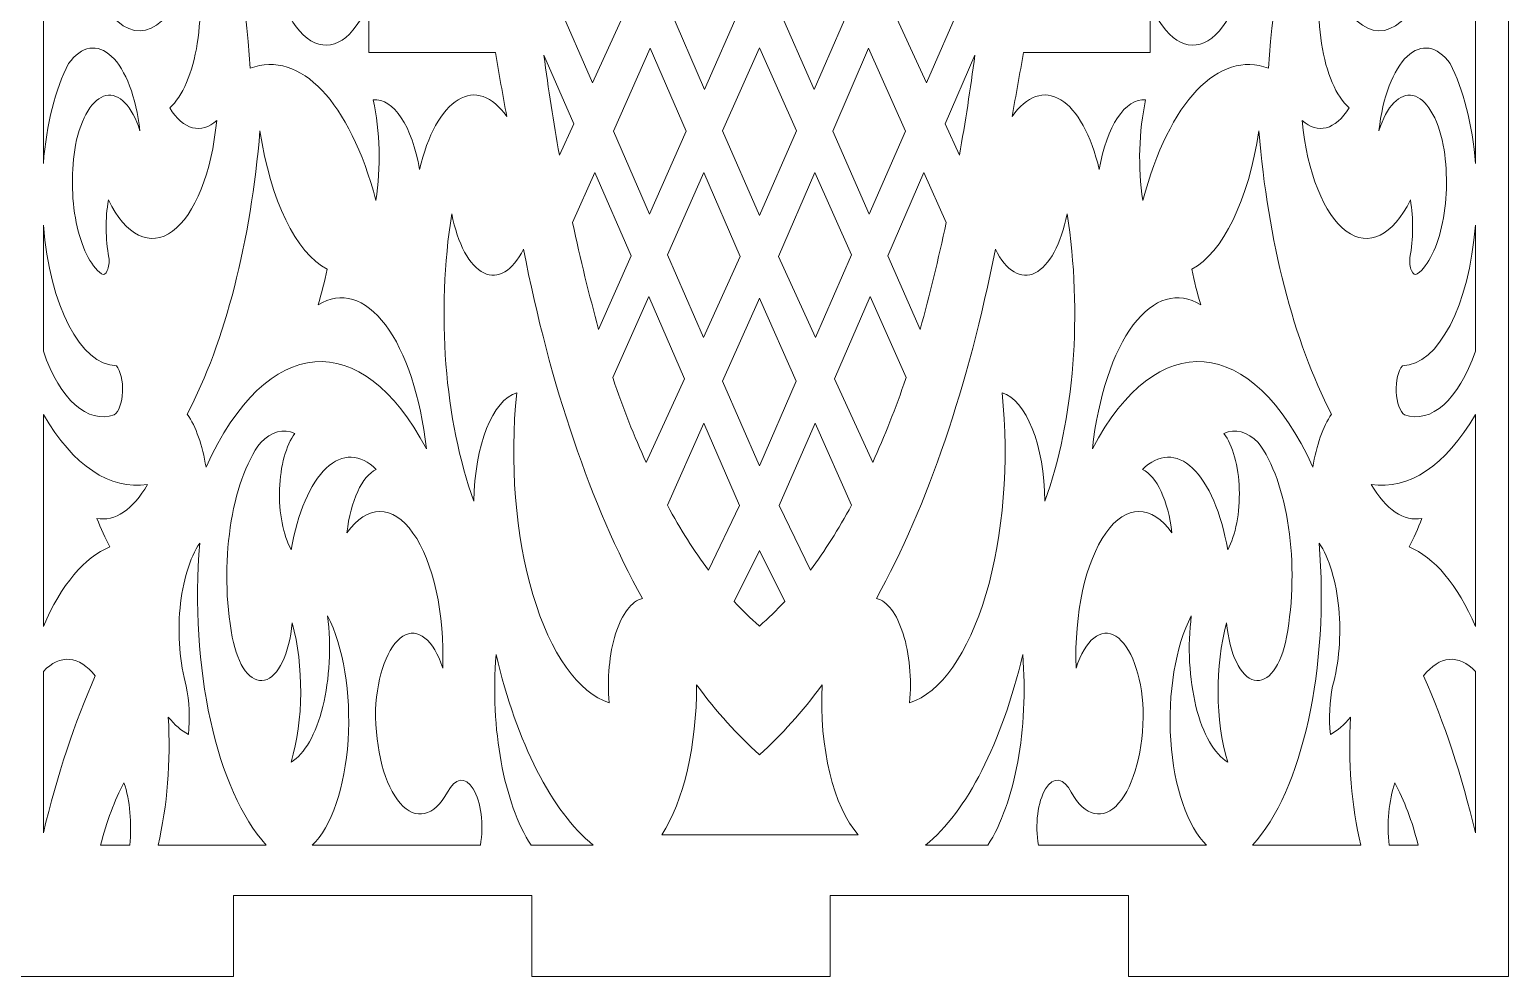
# Model space of a CAD drawing. Header units: millimetres. Extents: x -98 to 307, y -584 to 79.
# Drawn here: x 104.2 to 198.6, y -584 to -523.6 of the extents above; entities that cross this region are included whole.
import ezdxf

# ---------------------------------------------------------------- set-up
doc = ezdxf.new("R2010")
doc.units = ezdxf.units.MM
doc.header["$MEASUREMENT"] = 0
doc.layers.add('layer 1', color=7, linetype='Continuous')

msp = doc.modelspace()

# ---------------------------------------------------------------- linework, layer by layer
at = {"layer": 'layer 1', "lineweight": 9}
for points in [[(198.6268, -264.1464), (198.6268, -264.1464), (198.6268, -583.9891), (198.6268, -583.9891)], [(136.2768, -578.8315), (136.2768, -578.8315), (117.2268, -578.8315), (117.2268, -578.8315)], [(117.2268, -578.8315), (117.2268, -578.8315), (117.2268, -583.9891), (117.2268, -583.9891)], [(136.2768, -583.9891), (136.2768, -583.9891), (136.2768, -578.8315), (136.2768, -578.8315)], [(155.3268, -578.8315), (155.3268, -578.8315), (155.3268, -583.9891), (155.3268, -583.9891)], [(174.3768, -578.8315), (174.3768, -578.8315), (155.3268, -578.8315), (155.3268, -578.8315)], [(174.3768, -583.9891), (174.3768, -583.9891), (174.3768, -578.8315), (174.3768, -578.8315)], [(117.2268, -583.9891), (117.2268, -583.9891), (98.1768, -583.9891), (98.1768, -583.9891)], [(155.3268, -583.9891), (155.3268, -583.9891), (136.2768, -583.9891), (136.2768, -583.9891)], [(198.6268, -583.9891), (198.6268, -583.9891), (174.3768, -583.9891), (174.3768, -583.9891)]]:
    msp.add_open_spline(points, degree=3, dxfattribs=at)
for points, knots in [([(105.0923, -532.1225), (105.0923, -532.1225), (105.0923, -508.8419), (105.0923, -508.8419), (105.0923, -508.8419), (106.001, -511.2408), (107.4861, -512.0145), (108.7602, -510.7526), (108.7602, -510.7526), (109.9796, -509.0828), (110.5517, -505.7422), (110.1521, -502.625), (110.1521, -502.625), (112.1309, -505.0193), (113.2499, -509.9713), (112.9583, -515.0436), (112.9583, -515.0436), (112.9301, -516.0947), (112.7058, -517.0674), (112.3422, -517.7146), (112.3422, -517.7146), (111.9787, -518.3617), (111.511, -518.6208), (111.0581, -518.4259), (111.0581, -518.4259), (110.5465, -518.2392), (110.1084, -517.4872), (109.8874, -516.4167), (109.8874, -516.4167), (109.6663, -515.3463), (109.691, -514.0956), (109.9533, -513.0749), (109.9533, -513.0749), (108.9678, -513.6518), (108.27, -515.6537), (108.2443, -517.9772), (108.2443, -517.9772), (108.2186, -520.3007), (108.8714, -522.3805), (109.8428, -523.0703), (109.8428, -523.0703), (111.7107, -524.7101), (113.8178, -522.8282), (114.7038, -518.7288), (114.7038, -518.7288), (115.1394, -520.4762), (115.219, -522.5712), (114.9217, -524.4638), (114.9217, -524.4638), (114.6243, -526.3566), (113.9797, -527.8576), (113.1571, -528.573), (113.1571, -528.573), (114.0356, -529.9798), (115.1647, -530.2833), (116.1621, -529.3807), (116.1621, -529.3807), (115.8378, -532.714), (114.7639, -535.4042), (113.3409, -536.4481), (113.3409, -536.4481), (111.9179, -537.492), (110.3593, -536.7331), (109.2463, -534.4541), (109.2463, -534.4541), (109.0425, -535.6352), (109.0544, -536.9535), (109.2794, -538.1142), (109.2794, -538.1142), (109.314, -538.4177), (109.2748, -538.7402), (109.1766, -538.9593), (109.1766, -538.9593), (109.0784, -539.1785), (108.9363, -539.2605), (108.8043, -539.1743), (108.8043, -539.1743), (108.0904, -538.6359), (107.5066, -537.4438), (107.1924, -535.8835), (107.1924, -535.8835), (106.8781, -534.3232), (106.8617, -532.5346), (107.1472, -530.9456), (107.1472, -530.9456), (107.5021, -529.1799), (108.2412, -527.9784), (109.0877, -527.7912), (109.0877, -527.7912), (109.9342, -527.6041), (110.7604, -528.4594), (111.2569, -530.0369), (111.2569, -530.0369), (111.0158, -527.8929), (110.3467, -526.1336), (109.4511, -525.2892), (109.4511, -525.2892), (108.5554, -524.4449), (107.538, -524.6141), (106.7053, -525.7459), (106.7053, -525.7459), (105.8613, -527.3817), (105.2913, -529.635), (105.0923, -532.1224)], [0, 0, 0, 0, 0.037037, 0.037037, 0.037037, 0.037037, 0.0740741, 0.0740741, 0.0740741, 0.0740741, 0.1111111, 0.1111111, 0.1111111, 0.1111111, 0.1481481, 0.1481481, 0.1481481, 0.1481481, 0.1851852, 0.1851852, 0.1851852, 0.1851852, 0.2222222, 0.2222222, 0.2222222, 0.2222222, 0.2592593, 0.2592593, 0.2592593, 0.2592593, 0.2962963, 0.2962963, 0.2962963, 0.2962963, 0.3333333, 0.3333333, 0.3333333, 0.3333333, 0.3703704, 0.3703704, 0.3703704, 0.3703704, 0.4074074, 0.4074074, 0.4074074, 0.4074074, 0.4444444, 0.4444444, 0.4444444, 0.4444444, 0.4814815, 0.4814815, 0.4814815, 0.4814815, 0.5185185, 0.5185185, 0.5185185, 0.5185185, 0.5555556, 0.5555556, 0.5555556, 0.5555556, 0.5925926, 0.5925926, 0.5925926, 0.5925926, 0.6296296, 0.6296296, 0.6296296, 0.6296296, 0.6666667, 0.6666667, 0.6666667, 0.6666667, 0.7037037, 0.7037037, 0.7037037, 0.7037037, 0.7407407, 0.7407407, 0.7407407, 0.7407407, 0.7777778, 0.7777778, 0.7777778, 0.7777778, 0.8148148, 0.8148148, 0.8148148, 0.8148148, 0.8518519, 0.8518519, 0.8518519, 0.8518519, 0.8888889, 0.8888889, 0.8888889, 0.8888889, 0.9259259, 0.9259259, 0.9259259, 0.9259259, 1, 1, 1, 1]), ([(196.523, -532.1225), (196.523, -532.1225), (196.523, -508.8419), (196.523, -508.8419), (196.523, -508.8419), (195.6143, -511.2408), (194.1292, -512.0145), (192.8551, -510.7526), (192.8551, -510.7526), (191.6357, -509.0828), (191.0636, -505.7422), (191.4632, -502.625), (191.4632, -502.625), (189.4844, -505.0193), (188.3654, -509.9713), (188.657, -515.0436), (188.657, -515.0436), (188.6852, -516.0947), (188.9095, -517.0674), (189.273, -517.7146), (189.273, -517.7146), (189.6366, -518.3617), (190.1043, -518.6208), (190.5572, -518.4259), (190.5572, -518.4259), (191.0688, -518.2392), (191.5069, -517.4872), (191.7279, -516.4167), (191.7279, -516.4167), (191.9489, -515.3463), (191.9242, -514.0956), (191.662, -513.0749), (191.662, -513.0749), (192.6475, -513.6518), (193.3453, -515.6537), (193.371, -517.9772), (193.371, -517.9772), (193.3967, -520.3007), (192.7439, -522.3805), (191.7725, -523.0703), (191.7725, -523.0703), (189.9046, -524.7101), (187.7975, -522.8282), (186.9115, -518.7288), (186.9115, -518.7288), (186.4759, -520.4762), (186.3962, -522.5712), (186.6936, -524.4638), (186.6936, -524.4638), (186.991, -526.3566), (187.6356, -527.8576), (188.4582, -528.573), (188.4582, -528.573), (187.5797, -529.9798), (186.4506, -530.2833), (185.4532, -529.3807), (185.4532, -529.3807), (185.7775, -532.714), (186.8514, -535.4042), (188.2744, -536.4481), (188.2744, -536.4481), (189.6974, -537.492), (191.256, -536.7331), (192.369, -534.4541), (192.369, -534.4541), (192.5728, -535.6352), (192.5609, -536.9535), (192.3359, -538.1142), (192.3359, -538.1142), (192.3013, -538.4177), (192.3405, -538.7402), (192.4387, -538.9593), (192.4387, -538.9593), (192.5369, -539.1785), (192.679, -539.2605), (192.811, -539.1743), (192.811, -539.1743), (193.5248, -538.6359), (194.1087, -537.4438), (194.4229, -535.8835), (194.4229, -535.8835), (194.7372, -534.3232), (194.7535, -532.5346), (194.4681, -530.9456), (194.4681, -530.9456), (194.1132, -529.1799), (193.3741, -527.9784), (192.5276, -527.7912), (192.5276, -527.7912), (191.6811, -527.6041), (190.8549, -528.4594), (190.3584, -530.0369), (190.3584, -530.0369), (190.5994, -527.8929), (191.2686, -526.1336), (192.1642, -525.2892), (192.1642, -525.2892), (193.0599, -524.4449), (194.0773, -524.6141), (194.91, -525.7459), (194.91, -525.7459), (195.754, -527.3817), (196.324, -529.635), (196.523, -532.1224)], [0, 0, 0, 0, 0.037037, 0.037037, 0.037037, 0.037037, 0.0740741, 0.0740741, 0.0740741, 0.0740741, 0.1111111, 0.1111111, 0.1111111, 0.1111111, 0.1481481, 0.1481481, 0.1481481, 0.1481481, 0.1851852, 0.1851852, 0.1851852, 0.1851852, 0.2222222, 0.2222222, 0.2222222, 0.2222222, 0.2592593, 0.2592593, 0.2592593, 0.2592593, 0.2962963, 0.2962963, 0.2962963, 0.2962963, 0.3333333, 0.3333333, 0.3333333, 0.3333333, 0.3703704, 0.3703704, 0.3703704, 0.3703704, 0.4074074, 0.4074074, 0.4074074, 0.4074074, 0.4444444, 0.4444444, 0.4444444, 0.4444444, 0.4814815, 0.4814815, 0.4814815, 0.4814815, 0.5185185, 0.5185185, 0.5185185, 0.5185185, 0.5555556, 0.5555556, 0.5555556, 0.5555556, 0.5925926, 0.5925926, 0.5925926, 0.5925926, 0.6296296, 0.6296296, 0.6296296, 0.6296296, 0.6666667, 0.6666667, 0.6666667, 0.6666667, 0.7037037, 0.7037037, 0.7037037, 0.7037037, 0.7407407, 0.7407407, 0.7407407, 0.7407407, 0.7777778, 0.7777778, 0.7777778, 0.7777778, 0.8148148, 0.8148148, 0.8148148, 0.8148148, 0.8518519, 0.8518519, 0.8518519, 0.8518519, 0.8888889, 0.8888889, 0.8888889, 0.8888889, 0.9259259, 0.9259259, 0.9259259, 0.9259259, 1, 1, 1, 1]), ([(134.678, -529.1283), (133.7525, -527.804), (132.628, -527.4162), (131.5726, -528.0573), (131.5726, -528.0573), (130.5172, -528.6984), (129.6254, -530.311), (129.11, -532.5106), (129.11, -532.5106), (128.6407, -529.735), (127.4505, -527.9491), (126.1492, -528.0681), (126.1492, -528.0681), (126.5886, -530.0606), (126.6524, -532.3767), (126.326, -534.4794), (126.326, -534.4794), (124.6577, -528.1883), (121.4818, -524.8499), (118.3053, -526.0488), (118.3053, -526.0488), (117.995, -521.469), (117.2564, -517.0956), (116.14, -513.2262), (116.14, -513.2262), (117.2013, -512.7396), (118.2877, -512.6036), (119.3659, -512.8224), (119.3659, -512.8224), (119.3577, -514.5759), (119.3946, -516.329), (119.4764, -518.0726), (119.4764, -518.0726), (119.8131, -521.1133), (120.8462, -523.4962), (122.1739, -524.294), (122.1739, -524.294), (123.5015, -525.0919), (124.9141, -524.1788), (125.8619, -521.91), (125.8619, -521.91), (125.8619, -521.91), (125.8619, -525.0393), (125.8619, -525.0393), (125.8619, -525.0393), (125.8619, -525.0393), (133.9489, -525.0393), (133.9489, -525.0393), (133.9489, -525.0393), (134.1864, -526.4073), (134.4295, -527.7704), (134.678, -529.1282)], [0, 0, 0, 0, 0.0714286, 0.0714286, 0.0714286, 0.0714286, 0.1428571, 0.1428571, 0.1428571, 0.1428571, 0.2142857, 0.2142857, 0.2142857, 0.2142857, 0.2857143, 0.2857143, 0.2857143, 0.2857143, 0.3571429, 0.3571429, 0.3571429, 0.3571429, 0.4285714, 0.4285714, 0.4285714, 0.4285714, 0.5, 0.5, 0.5, 0.5, 0.5714286, 0.5714286, 0.5714286, 0.5714286, 0.6428571, 0.6428571, 0.6428571, 0.6428571, 0.7142857, 0.7142857, 0.7142857, 0.7142857, 0.7857143, 0.7857143, 0.7857143, 0.7857143, 0.8571429, 0.8571429, 0.8571429, 0.8571429, 1, 1, 1, 1]), ([(166.9373, -529.1283), (167.8628, -527.804), (168.9873, -527.4162), (170.0427, -528.0573), (170.0427, -528.0573), (171.0981, -528.6984), (171.9898, -530.311), (172.5053, -532.5106), (172.5053, -532.5106), (172.9746, -529.735), (174.1648, -527.9491), (175.4661, -528.0681), (175.4661, -528.0681), (175.0267, -530.0606), (174.9629, -532.3767), (175.2893, -534.4794), (175.2893, -534.4794), (176.9575, -528.1883), (180.1335, -524.8499), (183.3099, -526.0488), (183.3099, -526.0488), (183.6203, -521.469), (184.3589, -517.0956), (185.4753, -513.2262), (185.4753, -513.2262), (184.414, -512.7396), (183.3276, -512.6036), (182.2494, -512.8224), (182.2494, -512.8224), (182.2576, -514.5759), (182.2207, -516.329), (182.1389, -518.0726), (182.1389, -518.0726), (181.8022, -521.1133), (180.7691, -523.4962), (179.4414, -524.294), (179.4414, -524.294), (178.1138, -525.0919), (176.7012, -524.1788), (175.7533, -521.91), (175.7533, -521.91), (175.7533, -521.91), (175.7534, -525.0393), (175.7534, -525.0393), (175.7534, -525.0393), (175.7534, -525.0393), (167.6664, -525.0393), (167.6664, -525.0393), (167.6664, -525.0393), (167.4289, -526.4073), (167.1858, -527.7704), (166.9373, -529.1282)], [0, 0, 0, 0, 0.0714286, 0.0714286, 0.0714286, 0.0714286, 0.1428571, 0.1428571, 0.1428571, 0.1428571, 0.2142857, 0.2142857, 0.2142857, 0.2142857, 0.2857143, 0.2857143, 0.2857143, 0.2857143, 0.3571429, 0.3571429, 0.3571429, 0.3571429, 0.4285714, 0.4285714, 0.4285714, 0.4285714, 0.5, 0.5, 0.5, 0.5, 0.5714286, 0.5714286, 0.5714286, 0.5714286, 0.6428571, 0.6428571, 0.6428571, 0.6428571, 0.7142857, 0.7142857, 0.7142857, 0.7142857, 0.7857143, 0.7857143, 0.7857143, 0.7857143, 0.8571429, 0.8571429, 0.8571429, 0.8571429, 1, 1, 1, 1]), ([(140.1453, -526.9784), (140.1453, -526.9784), (137.954, -521.9552), (137.954, -521.9552), (137.954, -521.9552), (137.954, -521.9552), (140.3164, -516.6282), (140.3164, -516.6282), (140.3164, -516.6282), (140.3164, -516.6282), (142.535, -521.7581), (142.535, -521.7581), (142.535, -521.7581), (142.535, -521.7581), (140.1453, -526.9784), (140.1453, -526.9784)], [0, 0, 0, 0, 0.2, 0.2, 0.2, 0.2, 0.4, 0.4, 0.4, 0.4, 0.6, 0.6, 0.6, 0.6, 1, 1, 1, 1]), ([(147.3043, -527.4055), (147.3043, -527.4055), (149.6305, -522.1381), (149.6305, -522.1381), (149.6305, -522.1381), (149.6305, -522.1381), (147.3529, -516.8937), (147.3529, -516.8937), (147.3529, -516.8937), (147.3529, -516.8937), (145.0201, -522.1265), (145.0201, -522.1265), (145.0201, -522.1265), (145.0201, -522.1265), (147.3043, -527.4055), (147.3043, -527.4055)], [0, 0, 0, 0, 0.2, 0.2, 0.2, 0.2, 0.4, 0.4, 0.4, 0.4, 0.6, 0.6, 0.6, 0.6, 1, 1, 1, 1]), ([(154.311, -527.4055), (154.311, -527.4055), (151.9848, -522.1381), (151.9848, -522.1381), (151.9848, -522.1381), (151.9848, -522.1381), (154.2624, -516.8937), (154.2624, -516.8937), (154.2624, -516.8937), (154.2624, -516.8937), (156.5952, -522.1265), (156.5952, -522.1265), (156.5952, -522.1265), (156.5952, -522.1265), (154.311, -527.4055), (154.311, -527.4055)], [0, 0, 0, 0, 0.2, 0.2, 0.2, 0.2, 0.4, 0.4, 0.4, 0.4, 0.6, 0.6, 0.6, 0.6, 1, 1, 1, 1]), ([(161.4701, -526.9784), (161.4701, -526.9784), (163.6613, -521.9552), (163.6613, -521.9552), (163.6613, -521.9552), (163.6613, -521.9552), (161.2989, -516.6282), (161.2989, -516.6282), (161.2989, -516.6282), (161.2989, -516.6282), (159.0803, -521.7581), (159.0803, -521.7581), (159.0803, -521.7581), (159.0803, -521.7581), (161.4701, -526.9784), (161.4701, -526.9784)], [0, 0, 0, 0, 0.2, 0.2, 0.2, 0.2, 0.4, 0.4, 0.4, 0.4, 0.6, 0.6, 0.6, 0.6, 1, 1, 1, 1]), ([(143.7966, -535.3485), (143.7966, -535.3485), (146.1287, -530.0675), (146.1287, -530.0675), (146.1287, -530.0675), (146.1287, -530.0675), (143.8396, -524.7747), (143.8396, -524.7747), (143.8396, -524.7747), (143.8396, -524.7747), (141.4865, -530.0531), (141.4865, -530.0531), (141.4865, -530.0531), (141.4865, -530.0531), (143.7966, -535.3485), (143.7966, -535.3485)], [0, 0, 0, 0, 0.2, 0.2, 0.2, 0.2, 0.4, 0.4, 0.4, 0.4, 0.6, 0.6, 0.6, 0.6, 1, 1, 1, 1]), ([(150.8077, -535.4511), (150.8077, -535.4511), (153.167, -530.0495), (153.167, -530.0495), (153.167, -530.0495), (153.167, -530.0495), (150.8297, -524.7979), (150.8297, -524.7979), (150.8297, -524.7979), (150.8297, -524.7979), (150.8072, -524.7504), (150.8072, -524.7504), (150.8072, -524.7504), (150.8072, -524.7504), (150.7856, -524.7979), (150.7856, -524.7979), (150.7856, -524.7979), (150.7856, -524.7979), (148.4483, -530.0495), (148.4483, -530.0495), (148.4483, -530.0495), (148.4483, -530.0495), (150.8077, -535.4511), (150.8077, -535.4511)], [0, 0, 0, 0, 0.1428571, 0.1428571, 0.1428571, 0.1428571, 0.2857143, 0.2857143, 0.2857143, 0.2857143, 0.4285714, 0.4285714, 0.4285714, 0.4285714, 0.5714286, 0.5714286, 0.5714286, 0.5714286, 0.7142857, 0.7142857, 0.7142857, 0.7142857, 1, 1, 1, 1]), ([(157.8187, -535.3485), (157.8187, -535.3485), (155.4866, -530.0675), (155.4866, -530.0675), (155.4866, -530.0675), (155.4866, -530.0675), (157.7757, -524.7747), (157.7757, -524.7747), (157.7757, -524.7747), (157.7757, -524.7747), (160.1288, -530.0531), (160.1288, -530.0531), (160.1288, -530.0531), (160.1288, -530.0531), (157.8187, -535.3485), (157.8187, -535.3485)], [0, 0, 0, 0, 0.2, 0.2, 0.2, 0.2, 0.4, 0.4, 0.4, 0.4, 0.6, 0.6, 0.6, 0.6, 1, 1, 1, 1]), ([(138.0371, -531.5834), (138.0371, -531.5834), (138.9506, -529.5879), (138.9506, -529.5879), (138.9506, -529.5879), (138.9506, -529.5879), (137.049, -525.2123), (137.049, -525.2123), (137.049, -525.2123), (137.3341, -527.3704), (137.6639, -529.4965), (138.0371, -531.5833)], [0, 0, 0, 0, 0.25, 0.25, 0.25, 0.25, 0.5, 0.5, 0.5, 0.5, 1, 1, 1, 1]), ([(163.5782, -531.5834), (163.5782, -531.5834), (162.6647, -529.5879), (162.6647, -529.5879), (162.6647, -529.5879), (162.6647, -529.5879), (164.5663, -525.2123), (164.5663, -525.2123), (164.5663, -525.2123), (164.2811, -527.3704), (163.9514, -529.4965), (163.5782, -531.5833)], [0, 0, 0, 0, 0.25, 0.25, 0.25, 0.25, 0.5, 0.5, 0.5, 0.5, 1, 1, 1, 1]), ([(118.924, -530.037), (118.3385, -537.1057), (116.6988, -543.4924), (114.284, -548.1096), (114.284, -548.1096), (114.8299, -548.9163), (115.2481, -550.1019), (115.4771, -551.492), (115.4771, -551.492), (119.3569, -542.9844), (125.4136, -542.4846), (129.5519, -550.3309), (129.5519, -550.3309), (129.1785, -547.0024), (128.2362, -544.1554), (126.9361, -542.4282), (126.9361, -542.4282), (125.6359, -540.701), (124.0869, -540.238), (122.636, -541.1431), (122.636, -541.1431), (122.8525, -540.4203), (123.0445, -539.6609), (123.2105, -538.8714), (123.2105, -538.8714), (121.2096, -537.8165), (119.5888, -534.4761), (118.924, -530.0369)], [0, 0, 0, 0, 0.125, 0.125, 0.125, 0.125, 0.25, 0.25, 0.25, 0.25, 0.375, 0.375, 0.375, 0.375, 0.5, 0.5, 0.5, 0.5, 0.625, 0.625, 0.625, 0.625, 0.75, 0.75, 0.75, 0.75, 1, 1, 1, 1]), ([(182.6913, -530.037), (183.2768, -537.1057), (184.9165, -543.4924), (187.3313, -548.1096), (187.3313, -548.1096), (186.7854, -548.9163), (186.3672, -550.1019), (186.1382, -551.492), (186.1382, -551.492), (182.2584, -542.9844), (176.2017, -542.4846), (172.0634, -550.3309), (172.0634, -550.3309), (172.4367, -547.0024), (173.3791, -544.1554), (174.6792, -542.4282), (174.6792, -542.4282), (175.9794, -540.701), (177.5284, -540.238), (178.9792, -541.1431), (178.9792, -541.1431), (178.7628, -540.4203), (178.5708, -539.6609), (178.4048, -538.8714), (178.4048, -538.8714), (180.4057, -537.8165), (182.0265, -534.4761), (182.6913, -530.0369)], [0, 0, 0, 0, 0.125, 0.125, 0.125, 0.125, 0.25, 0.25, 0.25, 0.25, 0.375, 0.375, 0.375, 0.375, 0.5, 0.5, 0.5, 0.5, 0.625, 0.625, 0.625, 0.625, 0.75, 0.75, 0.75, 0.75, 1, 1, 1, 1]), ([(140.5454, -542.7104), (140.5454, -542.7104), (142.616, -538.0218), (142.616, -538.0218), (142.616, -538.0218), (142.616, -538.0218), (140.3048, -532.7038), (140.3048, -532.7038), (140.3048, -532.7038), (140.3048, -532.7038), (138.8821, -535.8953), (138.8821, -535.8953), (138.8821, -535.8953), (139.3818, -538.2345), (139.937, -540.5096), (140.5454, -542.7104)], [0, 0, 0, 0, 0.2, 0.2, 0.2, 0.2, 0.4, 0.4, 0.4, 0.4, 0.6, 0.6, 0.6, 0.6, 1, 1, 1, 1]), ([(149.5882, -538.0665), (149.5882, -538.0665), (147.2679, -532.7016), (147.2679, -532.7016), (147.2679, -532.7016), (147.2679, -532.7016), (144.9318, -537.9508), (144.9318, -537.9508), (144.9318, -537.9508), (144.9318, -537.9508), (147.2298, -543.2185), (147.2298, -543.2185), (147.2298, -543.2185), (147.2298, -543.2185), (149.5882, -538.0665), (149.5882, -538.0665)], [0, 0, 0, 0, 0.2, 0.2, 0.2, 0.2, 0.4, 0.4, 0.4, 0.4, 0.6, 0.6, 0.6, 0.6, 1, 1, 1, 1]), ([(152.0271, -538.0665), (152.0271, -538.0665), (154.3473, -532.7016), (154.3473, -532.7016), (154.3473, -532.7016), (154.3473, -532.7016), (156.6835, -537.9508), (156.6835, -537.9508), (156.6835, -537.9508), (156.6835, -537.9508), (154.3856, -543.2185), (154.3856, -543.2185), (154.3856, -543.2185), (154.3856, -543.2185), (152.0271, -538.0665), (152.0271, -538.0665)], [0, 0, 0, 0, 0.2, 0.2, 0.2, 0.2, 0.4, 0.4, 0.4, 0.4, 0.6, 0.6, 0.6, 0.6, 1, 1, 1, 1]), ([(161.0699, -542.7104), (161.0699, -542.7104), (158.9993, -538.0218), (158.9993, -538.0218), (158.9993, -538.0218), (158.9993, -538.0218), (161.3105, -532.7038), (161.3105, -532.7038), (161.3105, -532.7038), (161.3105, -532.7038), (162.7332, -535.8953), (162.7332, -535.8953), (162.7332, -535.8953), (162.2335, -538.2345), (161.6783, -540.5096), (161.0699, -542.7104)], [0, 0, 0, 0, 0.2, 0.2, 0.2, 0.2, 0.4, 0.4, 0.4, 0.4, 0.6, 0.6, 0.6, 0.6, 1, 1, 1, 1]), ([(109.6219, -548.1602), (107.9038, -548.7528), (106.1777, -547.2091), (105.0923, -544.1093), (105.0923, -544.1093), (105.0923, -544.1093), (105.0923, -536.0568), (105.0923, -536.0568), (105.0923, -536.0568), (105.5048, -541.2134), (107.4602, -544.977), (109.7544, -545.0302), (109.7544, -545.0302), (110.0241, -545.3475), (110.1818, -546.0082), (110.1526, -546.6979), (110.1526, -546.6979), (110.1234, -547.3876), (109.9131, -547.967), (109.6219, -548.1602)], [0, 0, 0, 0, 0.1666667, 0.1666667, 0.1666667, 0.1666667, 0.3333333, 0.3333333, 0.3333333, 0.3333333, 0.5, 0.5, 0.5, 0.5, 0.6666667, 0.6666667, 0.6666667, 0.6666667, 1, 1, 1, 1]), ([(141.2182, -566.5358), (139.2412, -565.9068), (137.4725, -563.398), (136.3488, -559.6286), (136.3488, -559.6286), (135.2251, -555.8593), (134.851, -551.1803), (135.3188, -546.7467), (135.3188, -546.7467), (133.7821, -547.1846), (132.617, -550.1256), (132.579, -553.6628), (132.579, -553.6628), (130.7079, -548.571), (130.1687, -541.5843), (131.1649, -535.3375), (131.1649, -535.3375), (131.545, -537.2616), (132.3022, -538.6594), (133.2053, -539.1048), (133.2053, -539.1048), (134.1084, -539.5501), (135.0505, -538.9902), (135.7441, -537.5958), (135.7441, -537.5958), (137.4553, -546.3058), (140.0588, -553.9468), (143.3348, -559.8734), (143.3348, -559.8734), (142.6521, -560.0411), (142.0323, -560.8611), (141.629, -562.1308), (141.629, -562.1308), (141.2256, -563.4004), (141.0764, -565.0008), (141.2182, -566.5357)], [0, 0, 0, 0, 0.1, 0.1, 0.1, 0.1, 0.2, 0.2, 0.2, 0.2, 0.3, 0.3, 0.3, 0.3, 0.4, 0.4, 0.4, 0.4, 0.5, 0.5, 0.5, 0.5, 0.6, 0.6, 0.6, 0.6, 0.7, 0.7, 0.7, 0.7, 0.8, 0.8, 0.8, 0.8, 1, 1, 1, 1]), ([(160.397, -566.5358), (162.3741, -565.9068), (164.1427, -563.398), (165.2664, -559.6286), (165.2664, -559.6286), (166.3902, -555.8593), (166.7643, -551.1803), (166.2965, -546.7467), (166.2965, -546.7467), (167.8332, -547.1846), (168.9983, -550.1256), (169.0363, -553.6628), (169.0363, -553.6628), (170.9074, -548.571), (171.4465, -541.5843), (170.4504, -535.3375), (170.4504, -535.3375), (170.0703, -537.2616), (169.3131, -538.6594), (168.41, -539.1048), (168.41, -539.1048), (167.5069, -539.5501), (166.5648, -538.9902), (165.8711, -537.5958), (165.8711, -537.5958), (164.16, -546.3058), (161.5565, -553.9468), (158.2805, -559.8734), (158.2805, -559.8734), (158.9632, -560.0411), (159.583, -560.8611), (159.9863, -562.1308), (159.9863, -562.1308), (160.3896, -563.4004), (160.5389, -565.0008), (160.397, -566.5357)], [0, 0, 0, 0, 0.1, 0.1, 0.1, 0.1, 0.2, 0.2, 0.2, 0.2, 0.3, 0.3, 0.3, 0.3, 0.4, 0.4, 0.4, 0.4, 0.5, 0.5, 0.5, 0.5, 0.6, 0.6, 0.6, 0.6, 0.7, 0.7, 0.7, 0.7, 0.8, 0.8, 0.8, 0.8, 1, 1, 1, 1]), ([(191.9934, -548.1602), (193.7115, -548.7528), (195.4375, -547.2091), (196.523, -544.1093), (196.523, -544.1093), (196.523, -544.1093), (196.523, -536.0568), (196.523, -536.0568), (196.523, -536.0568), (196.1105, -541.2134), (194.1551, -544.977), (191.8608, -545.0302), (191.8608, -545.0302), (191.5912, -545.3475), (191.4334, -546.0082), (191.4627, -546.6979), (191.4627, -546.6979), (191.4919, -547.3876), (191.7022, -547.967), (191.9934, -548.1602)], [0, 0, 0, 0, 0.1666667, 0.1666667, 0.1666667, 0.1666667, 0.3333333, 0.3333333, 0.3333333, 0.3333333, 0.5, 0.5, 0.5, 0.5, 0.6666667, 0.6666667, 0.6666667, 0.6666667, 1, 1, 1, 1]), ([(143.5752, -551.2016), (143.5752, -551.2016), (146.0215, -545.8577), (146.0215, -545.8577), (146.0215, -545.8577), (146.0215, -545.8577), (143.7445, -540.6184), (143.7445, -540.6184), (143.7445, -540.6184), (143.7445, -540.6184), (141.445, -545.7853), (141.445, -545.7853), (141.445, -545.7853), (141.445, -545.7853), (141.4613, -545.838), (141.4613, -545.838), (141.4613, -545.838), (142.1073, -547.7421), (142.8138, -549.5348), (143.5752, -551.2016)], [0, 0, 0, 0, 0.1666667, 0.1666667, 0.1666667, 0.1666667, 0.3333333, 0.3333333, 0.3333333, 0.3333333, 0.5, 0.5, 0.5, 0.5, 0.6666667, 0.6666667, 0.6666667, 0.6666667, 1, 1, 1, 1]), ([(150.7421, -540.8722), (150.7421, -540.8722), (150.8077, -540.7277), (150.8077, -540.7277), (150.8077, -540.7277), (150.8077, -540.7277), (150.8732, -540.8722), (150.8732, -540.8722), (150.8732, -540.8722), (150.8732, -540.8722), (153.1639, -546.0188), (153.1639, -546.0188), (153.1639, -546.0188), (153.1639, -546.0188), (150.8297, -551.3696), (150.8297, -551.3696), (150.8297, -551.3696), (150.8297, -551.3696), (150.8072, -551.4218), (150.8072, -551.4218), (150.8072, -551.4218), (150.8072, -551.4218), (150.7856, -551.3696), (150.7856, -551.3696), (150.7856, -551.3696), (150.7856, -551.3696), (148.4513, -546.0188), (148.4513, -546.0188), (148.4513, -546.0188), (148.4513, -546.0188), (150.7421, -540.8722), (150.7421, -540.8722)], [0, 0, 0, 0, 0.1111111, 0.1111111, 0.1111111, 0.1111111, 0.2222222, 0.2222222, 0.2222222, 0.2222222, 0.3333333, 0.3333333, 0.3333333, 0.3333333, 0.4444444, 0.4444444, 0.4444444, 0.4444444, 0.5555556, 0.5555556, 0.5555556, 0.5555556, 0.6666667, 0.6666667, 0.6666667, 0.6666667, 0.7777778, 0.7777778, 0.7777778, 0.7777778, 1, 1, 1, 1]), ([(158.0401, -551.2016), (158.0401, -551.2016), (155.5938, -545.8577), (155.5938, -545.8577), (155.5938, -545.8577), (155.5938, -545.8577), (157.8708, -540.6184), (157.8708, -540.6184), (157.8708, -540.6184), (157.8708, -540.6184), (160.1703, -545.7853), (160.1703, -545.7853), (160.1703, -545.7853), (160.1703, -545.7853), (160.154, -545.838), (160.154, -545.838), (160.154, -545.838), (159.508, -547.7421), (158.8015, -549.5348), (158.0401, -551.2016)], [0, 0, 0, 0, 0.1666667, 0.1666667, 0.1666667, 0.1666667, 0.3333333, 0.3333333, 0.3333333, 0.3333333, 0.5, 0.5, 0.5, 0.5, 0.6666667, 0.6666667, 0.6666667, 0.6666667, 1, 1, 1, 1]), ([(109.3346, -556.5907), (107.7236, -557.2279), (106.2402, -559.0008), (105.0923, -561.6607), (105.0923, -561.6607), (105.0923, -561.6607), (105.0923, -548.1435), (105.0923, -548.1435), (105.0923, -548.1435), (107.0026, -551.4077), (109.3636, -552.9906), (111.743, -552.6026), (111.743, -552.6026), (110.8169, -554.2082), (109.665, -554.9807), (108.506, -554.7734), (108.506, -554.7734), (108.7636, -555.422), (109.0405, -556.0292), (109.3346, -556.5907)], [0, 0, 0, 0, 0.1666667, 0.1666667, 0.1666667, 0.1666667, 0.3333333, 0.3333333, 0.3333333, 0.3333333, 0.5, 0.5, 0.5, 0.5, 0.6666667, 0.6666667, 0.6666667, 0.6666667, 1, 1, 1, 1]), ([(192.2807, -556.5907), (193.8917, -557.2279), (195.3751, -559.0008), (196.523, -561.6607), (196.523, -561.6607), (196.523, -561.6607), (196.523, -548.1435), (196.523, -548.1435), (196.523, -548.1435), (194.6127, -551.4077), (192.2516, -552.9906), (189.8723, -552.6026), (189.8723, -552.6026), (190.7983, -554.2082), (191.9503, -554.9807), (193.1092, -554.7734), (193.1092, -554.7734), (192.8516, -555.422), (192.5748, -556.0292), (192.2806, -556.5907)], [0, 0, 0, 0, 0.1666667, 0.1666667, 0.1666667, 0.1666667, 0.3333333, 0.3333333, 0.3333333, 0.3333333, 0.5, 0.5, 0.5, 0.5, 0.6666667, 0.6666667, 0.6666667, 0.6666667, 1, 1, 1, 1]), ([(122.2586, -575.6227), (122.2586, -575.6227), (132.9921, -575.6227), (132.9921, -575.6227), (132.9921, -575.6227), (133.2274, -574.3269), (133.0386, -572.8317), (132.5374, -572.0215), (132.5374, -572.0215), (132.0361, -571.2113), (131.3562, -571.3021), (130.8997, -572.2403), (130.8997, -572.2403), (130.0357, -573.7944), (128.8566, -574.0691), (127.873, -572.9455), (127.873, -572.9455), (126.8894, -571.8219), (126.2781, -569.5019), (126.3039, -566.9901), (126.3039, -566.9901), (126.4027, -564.7512), (127.0949, -562.8825), (128.045, -562.2895), (128.045, -562.2895), (128.9951, -561.6965), (130.007, -562.5015), (130.5904, -564.3145), (130.5904, -564.3145), (130.7187, -560.855), (129.9845, -557.5245), (128.6914, -555.7007), (128.6914, -555.7007), (127.3983, -553.877), (125.7661, -553.8697), (124.47, -555.682), (124.47, -555.682), (124.7135, -553.6357), (125.4393, -552.075), (126.3481, -551.6435), (126.3481, -551.6435), (125.3321, -550.6263), (124.1787, -550.5977), (123.1534, -551.5642), (123.1534, -551.5642), (122.128, -552.5308), (121.319, -554.4094), (120.9126, -556.7674), (120.9126, -556.7674), (120.4003, -555.8426), (120.1226, -554.3969), (120.1713, -552.9094), (120.1713, -552.9094), (120.22, -551.422), (120.5889, -550.0868), (121.1556, -549.3465), (121.1556, -549.3465), (120.4178, -549.0159), (119.6532, -549.2187), (118.9682, -549.927), (118.9682, -549.927), (117.0681, -552.4083), (116.2879, -557.756), (117.1564, -562.3457), (117.1564, -562.3457), (117.5056, -564.1908), (118.3385, -565.3045), (119.2136, -565.0965), (119.2136, -565.0965), (120.0887, -564.8886), (120.8034, -563.4068), (120.9789, -561.4371), (120.9789, -561.4371), (121.7291, -564.1672), (121.7031, -567.6518), (120.9126, -570.322), (120.9126, -570.322), (121.7688, -569.8099), (122.4981, -568.5291), (122.9349, -566.7706), (122.9349, -566.7706), (123.3718, -565.012), (123.4792, -562.9248), (123.2326, -560.9827), (123.2326, -560.9827), (124.2465, -562.927), (124.7438, -565.9377), (124.5449, -568.9276), (124.5449, -568.9276), (124.346, -571.9176), (123.4796, -574.4546), (122.2586, -575.6226)], [0, 0, 0, 0, 0.0416667, 0.0416667, 0.0416667, 0.0416667, 0.0833333, 0.0833333, 0.0833333, 0.0833333, 0.125, 0.125, 0.125, 0.125, 0.1666667, 0.1666667, 0.1666667, 0.1666667, 0.2083333, 0.2083333, 0.2083333, 0.2083333, 0.25, 0.25, 0.25, 0.25, 0.2916667, 0.2916667, 0.2916667, 0.2916667, 0.3333333, 0.3333333, 0.3333333, 0.3333333, 0.375, 0.375, 0.375, 0.375, 0.4166667, 0.4166667, 0.4166667, 0.4166667, 0.4583333, 0.4583333, 0.4583333, 0.4583333, 0.5, 0.5, 0.5, 0.5, 0.5416667, 0.5416667, 0.5416667, 0.5416667, 0.5833333, 0.5833333, 0.5833333, 0.5833333, 0.625, 0.625, 0.625, 0.625, 0.6666667, 0.6666667, 0.6666667, 0.6666667, 0.7083333, 0.7083333, 0.7083333, 0.7083333, 0.75, 0.75, 0.75, 0.75, 0.7916667, 0.7916667, 0.7916667, 0.7916667, 0.8333333, 0.8333333, 0.8333333, 0.8333333, 0.875, 0.875, 0.875, 0.875, 0.9166667, 0.9166667, 0.9166667, 0.9166667, 1, 1, 1, 1]), ([(149.5392, -553.9519), (149.5392, -553.9519), (147.2574, -548.7014), (147.2574, -548.7014), (147.2574, -548.7014), (147.2574, -548.7014), (144.9307, -553.9285), (144.9307, -553.9285), (144.9307, -553.9285), (145.7578, -555.4563), (146.6335, -556.8414), (147.5506, -558.0724), (147.5506, -558.0724), (147.5506, -558.0724), (149.5392, -553.9519), (149.5392, -553.9519)], [0, 0, 0, 0, 0.2, 0.2, 0.2, 0.2, 0.4, 0.4, 0.4, 0.4, 0.6, 0.6, 0.6, 0.6, 1, 1, 1, 1]), ([(152.076, -553.9519), (152.076, -553.9519), (154.358, -548.7014), (154.358, -548.7014), (154.358, -548.7014), (154.358, -548.7014), (156.6846, -553.9285), (156.6846, -553.9285), (156.6846, -553.9285), (155.8574, -555.4563), (154.9817, -556.8414), (154.0647, -558.0724), (154.0647, -558.0724), (154.0647, -558.0724), (152.076, -553.9519), (152.076, -553.9519)], [0, 0, 0, 0, 0.2, 0.2, 0.2, 0.2, 0.4, 0.4, 0.4, 0.4, 0.6, 0.6, 0.6, 0.6, 1, 1, 1, 1]), ([(179.3567, -575.6227), (179.3567, -575.6227), (168.6232, -575.6227), (168.6232, -575.6227), (168.6232, -575.6227), (168.3879, -574.3269), (168.5767, -572.8317), (169.0779, -572.0215), (169.0779, -572.0215), (169.5792, -571.2113), (170.2591, -571.3021), (170.7156, -572.2403), (170.7156, -572.2403), (171.5796, -573.7944), (172.7587, -574.0691), (173.7423, -572.9455), (173.7423, -572.9455), (174.7259, -571.8219), (175.3371, -569.5019), (175.3114, -566.9901), (175.3114, -566.9901), (175.2125, -564.7512), (174.5204, -562.8825), (173.5703, -562.2895), (173.5703, -562.2895), (172.6202, -561.6965), (171.6083, -562.5015), (171.0249, -564.3145), (171.0249, -564.3145), (170.8966, -560.855), (171.6308, -557.5245), (172.9239, -555.7007), (172.9239, -555.7007), (174.217, -553.877), (175.8492, -553.8697), (177.1453, -555.682), (177.1453, -555.682), (176.9018, -553.6357), (176.176, -552.075), (175.2672, -551.6435), (175.2672, -551.6435), (176.2832, -550.6263), (177.4366, -550.5977), (178.4619, -551.5642), (178.4619, -551.5642), (179.4873, -552.5308), (180.2963, -554.4094), (180.7027, -556.7674), (180.7027, -556.7674), (181.215, -555.8426), (181.4927, -554.3969), (181.444, -552.9094), (181.444, -552.9094), (181.3953, -551.422), (181.0264, -550.0868), (180.4596, -549.3465), (180.4596, -549.3465), (181.1975, -549.0159), (181.9621, -549.2187), (182.6471, -549.927), (182.6471, -549.927), (184.5471, -552.4083), (185.3273, -557.756), (184.4589, -562.3457), (184.4589, -562.3457), (184.1097, -564.1908), (183.2768, -565.3045), (182.4017, -565.0965), (182.4017, -565.0965), (181.5266, -564.8886), (180.8119, -563.4068), (180.6364, -561.4371), (180.6364, -561.4371), (179.8862, -564.1672), (179.9122, -567.6518), (180.7027, -570.322), (180.7027, -570.322), (179.8465, -569.8099), (179.1172, -568.5291), (178.6804, -566.7706), (178.6804, -566.7706), (178.2435, -565.012), (178.1361, -562.9248), (178.3827, -560.9827), (178.3827, -560.9827), (177.3687, -562.927), (176.8714, -565.9377), (177.0704, -568.9276), (177.0704, -568.9276), (177.2693, -571.9176), (178.1357, -574.4546), (179.3567, -575.6226)], [0, 0, 0, 0, 0.0416667, 0.0416667, 0.0416667, 0.0416667, 0.0833333, 0.0833333, 0.0833333, 0.0833333, 0.125, 0.125, 0.125, 0.125, 0.1666667, 0.1666667, 0.1666667, 0.1666667, 0.2083333, 0.2083333, 0.2083333, 0.2083333, 0.25, 0.25, 0.25, 0.25, 0.2916667, 0.2916667, 0.2916667, 0.2916667, 0.3333333, 0.3333333, 0.3333333, 0.3333333, 0.375, 0.375, 0.375, 0.375, 0.4166667, 0.4166667, 0.4166667, 0.4166667, 0.4583333, 0.4583333, 0.4583333, 0.4583333, 0.5, 0.5, 0.5, 0.5, 0.5416667, 0.5416667, 0.5416667, 0.5416667, 0.5833333, 0.5833333, 0.5833333, 0.5833333, 0.625, 0.625, 0.625, 0.625, 0.6666667, 0.6666667, 0.6666667, 0.6666667, 0.7083333, 0.7083333, 0.7083333, 0.7083333, 0.75, 0.75, 0.75, 0.75, 0.7916667, 0.7916667, 0.7916667, 0.7916667, 0.8333333, 0.8333333, 0.8333333, 0.8333333, 0.875, 0.875, 0.875, 0.875, 0.9166667, 0.9166667, 0.9166667, 0.9166667, 1, 1, 1, 1]), ([(113.0687, -567.4445), (113.236, -570.26), (113.007, -573.1241), (112.4148, -575.6226), (112.4148, -575.6226), (112.4148, -575.6226), (119.3272, -575.6227), (119.3272, -575.6227), (119.3272, -575.6227), (116.152, -572.1603), (114.4046, -564.2275), (115.0794, -556.3383), (115.0794, -556.3383), (114.4348, -557.289), (113.9819, -558.7857), (113.8203, -560.4992), (113.8203, -560.4992), (113.6587, -562.2128), (113.8017, -564.0029), (114.2177, -565.4756), (114.2177, -565.4756), (114.411, -566.4397), (114.4577, -567.5235), (114.3503, -568.5551), (114.3503, -568.5551), (113.9037, -568.3145), (113.4728, -567.941), (113.0687, -567.4445)], [0, 0, 0, 0, 0.125, 0.125, 0.125, 0.125, 0.25, 0.25, 0.25, 0.25, 0.375, 0.375, 0.375, 0.375, 0.5, 0.5, 0.5, 0.5, 0.625, 0.625, 0.625, 0.625, 0.75, 0.75, 0.75, 0.75, 1, 1, 1, 1]), ([(150.8077, -556.8196), (150.8077, -556.8196), (152.4227, -560.0632), (152.4227, -560.0632), (152.4227, -560.0632), (151.9011, -560.6308), (151.3697, -561.1501), (150.8297, -561.6198), (150.8297, -561.6198), (150.8297, -561.6198), (150.8077, -561.639), (150.8077, -561.639), (150.8077, -561.639), (150.8077, -561.639), (150.7856, -561.6199), (150.7856, -561.6199), (150.7856, -561.6199), (150.2456, -561.1501), (149.7142, -560.6308), (149.1926, -560.0631), (149.1926, -560.0631), (149.1926, -560.0631), (150.8077, -556.8196), (150.8077, -556.8196)], [0, 0, 0, 0, 0.1428571, 0.1428571, 0.1428571, 0.1428571, 0.2857143, 0.2857143, 0.2857143, 0.2857143, 0.4285714, 0.4285714, 0.4285714, 0.4285714, 0.5714286, 0.5714286, 0.5714286, 0.5714286, 0.7142857, 0.7142857, 0.7142857, 0.7142857, 1, 1, 1, 1]), ([(188.5466, -567.4445), (188.3793, -570.26), (188.6083, -573.1241), (189.2005, -575.6226), (189.2005, -575.6226), (189.2005, -575.6226), (182.2881, -575.6227), (182.2881, -575.6227), (182.2881, -575.6227), (185.4633, -572.1603), (187.2106, -564.2275), (186.5359, -556.3383), (186.5359, -556.3383), (187.1805, -557.289), (187.6334, -558.7857), (187.795, -560.4992), (187.795, -560.4992), (187.9566, -562.2128), (187.8137, -564.0029), (187.3976, -565.4756), (187.3976, -565.4756), (187.2043, -566.4397), (187.1576, -567.5235), (187.265, -568.5551), (187.265, -568.5551), (187.7116, -568.3145), (188.1425, -567.941), (188.5466, -567.4445)], [0, 0, 0, 0, 0.125, 0.125, 0.125, 0.125, 0.25, 0.25, 0.25, 0.25, 0.375, 0.375, 0.375, 0.375, 0.5, 0.5, 0.5, 0.5, 0.625, 0.625, 0.625, 0.625, 0.75, 0.75, 0.75, 0.75, 1, 1, 1, 1]), ([(108.4066, -564.8194), (107.3863, -563.5124), (106.1535, -563.404), (105.0923, -564.5281), (105.0923, -564.5281), (105.0923, -564.5281), (105.0923, -574.8283), (105.0923, -574.8283), (105.0923, -574.8283), (105.9773, -571.1403), (107.094, -567.7682), (108.4066, -564.8194)], [0, 0, 0, 0, 0.25, 0.25, 0.25, 0.25, 0.5, 0.5, 0.5, 0.5, 1, 1, 1, 1]), ([(133.9931, -563.4564), (135.3363, -569.1182), (137.546, -573.4499), (140.1995, -575.6226), (140.1995, -575.6226), (140.1995, -575.6226), (136.2268, -575.6227), (136.2268, -575.6227), (136.2268, -575.6227), (134.4923, -572.9379), (133.616, -568.1649), (133.9931, -563.4564)], [0, 0, 0, 0, 0.25, 0.25, 0.25, 0.25, 0.5, 0.5, 0.5, 0.5, 1, 1, 1, 1]), ([(167.6222, -563.4564), (166.279, -569.1182), (164.0693, -573.4499), (161.4158, -575.6226), (161.4158, -575.6226), (161.4158, -575.6226), (165.3885, -575.6227), (165.3885, -575.6227), (165.3885, -575.6227), (167.123, -572.9379), (167.9993, -568.1649), (167.6222, -563.4564)], [0, 0, 0, 0, 0.25, 0.25, 0.25, 0.25, 0.5, 0.5, 0.5, 0.5, 1, 1, 1, 1]), ([(193.2087, -564.8194), (194.2289, -563.5124), (195.4618, -563.404), (196.523, -564.5281), (196.523, -564.5281), (196.523, -564.5281), (196.523, -574.8283), (196.523, -574.8283), (196.523, -574.8283), (195.6379, -571.1403), (194.5213, -567.7682), (193.2087, -564.8194)], [0, 0, 0, 0, 0.25, 0.25, 0.25, 0.25, 0.5, 0.5, 0.5, 0.5, 1, 1, 1, 1]), ([(154.8137, -565.3973), (154.6139, -569.3782), (155.5393, -573.2116), (157.1195, -574.9495), (157.1195, -574.9495), (157.1195, -574.9495), (144.5694, -574.9496), (144.5694, -574.9496), (144.5694, -574.9496), (145.9652, -572.8173), (146.8027, -569.2333), (146.8016, -565.3972), (146.8016, -565.3972), (148.0758, -567.1142), (149.4081, -568.5958), (150.7856, -569.8282), (150.7856, -569.8282), (150.7856, -569.8282), (150.8066, -569.8478), (150.8066, -569.8478), (150.8066, -569.8478), (150.8066, -569.8478), (150.8297, -569.8282), (150.8297, -569.8282), (150.8297, -569.8282), (152.2072, -568.5959), (153.5395, -567.1142), (154.8137, -565.3972)], [0, 0, 0, 0, 0.125, 0.125, 0.125, 0.125, 0.25, 0.25, 0.25, 0.25, 0.375, 0.375, 0.375, 0.375, 0.5, 0.5, 0.5, 0.5, 0.625, 0.625, 0.625, 0.625, 0.75, 0.75, 0.75, 0.75, 1, 1, 1, 1]), ([(110.6055, -575.6227), (110.6055, -575.6227), (108.7455, -575.6227), (108.7455, -575.6227), (108.7455, -575.6227), (109.1328, -574.0954), (109.6395, -572.7436), (110.2405, -571.6345), (110.2405, -571.6345), (110.6237, -572.7654), (110.7583, -574.2357), (110.6055, -575.6226)], [0, 0, 0, 0, 0.25, 0.25, 0.25, 0.25, 0.5, 0.5, 0.5, 0.5, 1, 1, 1, 1]), ([(191.0098, -575.6227), (191.0098, -575.6227), (192.8698, -575.6227), (192.8698, -575.6227), (192.8698, -575.6227), (192.4826, -574.0954), (191.9758, -572.7436), (191.3748, -571.6345), (191.3748, -571.6345), (190.9916, -572.7654), (190.857, -574.2357), (191.0098, -575.6226)], [0, 0, 0, 0, 0.25, 0.25, 0.25, 0.25, 0.5, 0.5, 0.5, 0.5, 1, 1, 1, 1])]:
    msp.add_open_spline(points, degree=3, knots=knots, dxfattribs=at)

doc.saveas('drawing.dxf')
